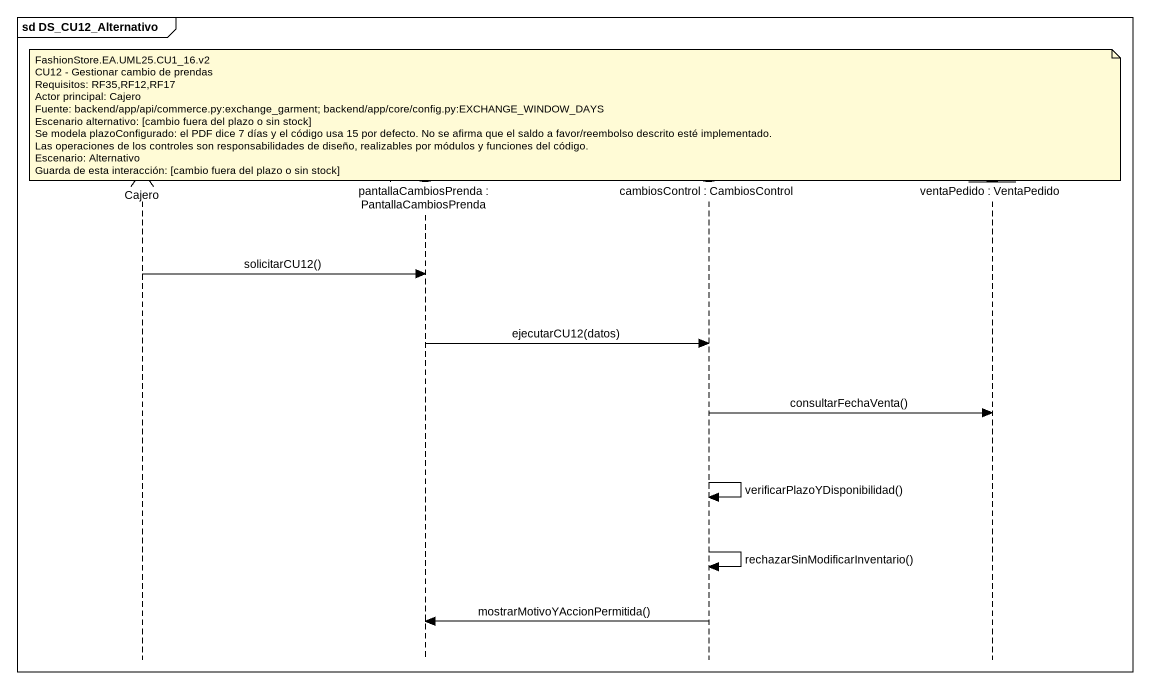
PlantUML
@startuml
mainframe sd DS_CU12_Alternativo
hide footbox
actor Cajero
boundary "pantallaCambiosPrenda : PantallaCambiosPrenda" as pantallaCambiosPrenda #F5FFE1
control "cambiosControl : CambiosControl" as cambiosControl #E4FFF0
entity "ventaPedido : VentaPedido" as ventaPedido #E8F4FB

note over cambiosControl
  FashionStore.EA.UML25.CU1_16.v2
  CU12 - Gestionar cambio de prendas
  Requisitos: RF35,RF12,RF17
  Actor principal: Cajero
  Fuente: backend/app/api/commerce.py:exchange_garment; backend/app/core/config.py:EXCHANGE_WINDOW_DAYS
  Escenario alternativo: [cambio fuera del plazo o sin stock]
  Se modela plazoConfigurado: el PDF dice 7 días y el código usa 15 por defecto. No se afirma que el saldo a favor/reembolso descrito esté implementado.
  Las operaciones de los controles son responsabilidades de diseño, realizables por módulos y funciones del código.
  Escenario: Alternativo
  Guarda de esta interacción: [cambio fuera del plazo o sin stock]
end note
Cajero -> pantallaCambiosPrenda : solicitarCU12()
pantallaCambiosPrenda -> cambiosControl : ejecutarCU12(datos)
cambiosControl -> ventaPedido : consultarFechaVenta()
cambiosControl -> cambiosControl : verificarPlazoYDisponibilidad()
cambiosControl -> cambiosControl : rechazarSinModificarInventario()
cambiosControl -> pantallaCambiosPrenda : mostrarMotivoYAccionPermitida()
@enduml
